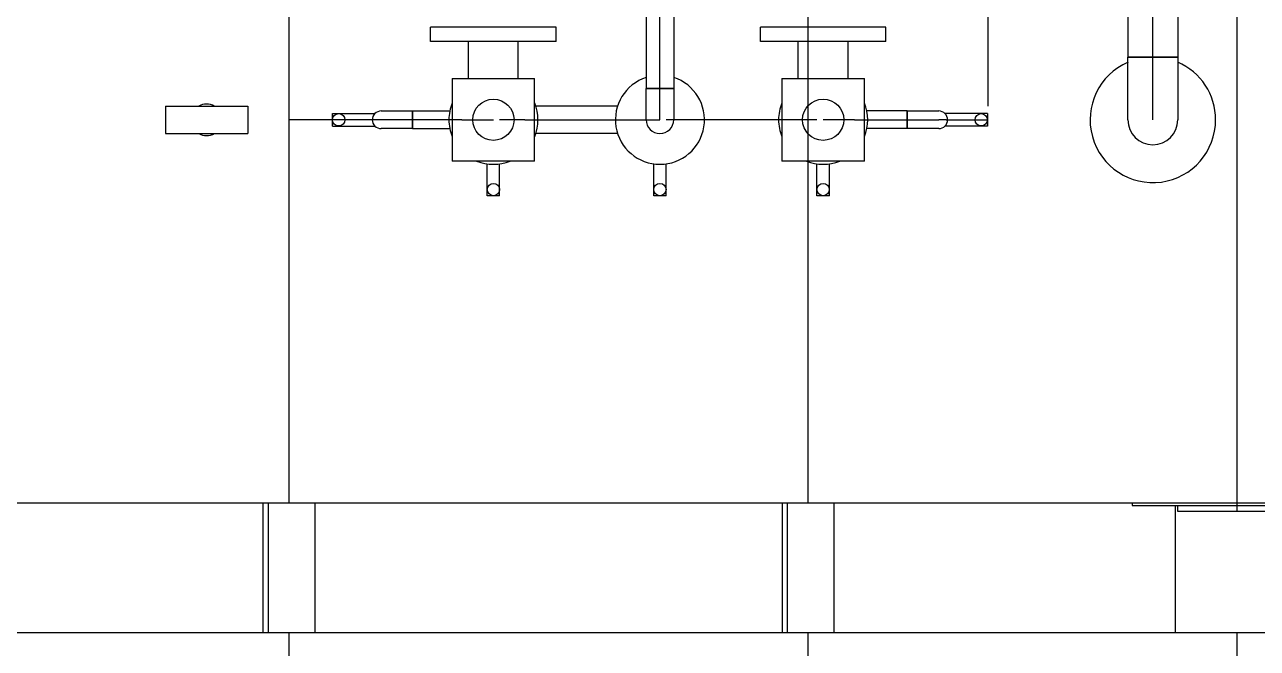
# Model space of a CAD drawing. Header units: inches. Extents: x 517790 to 538444, y 301815 to 302461.
# Drawn here: x 517893.59 to 517895.002, y 302338.991 to 302339.705 of the extents above; entities that cross this region are included whole.
import ezdxf

# ---------------------------------------------------------------- set-up
doc = ezdxf.new("R2010")
doc.units = ezdxf.units.IN
doc.header["$MEASUREMENT"] = 0
doc.layers.add('硅胶总平面底图 工艺装置区', color=253, linetype='Continuous')

msp = doc.modelspace()

# ---------------------------------------------------------------- linework, layer by layer
at = {"layer": '硅胶总平面底图 工艺装置区', "color": 253, "linetype": 'Continuous', "lineweight": -3}
for p, q in [((517894.3017, 302340.1149), (517894.3017, 302339.6324)), ((517894.3175, 302339.6324), (517894.3175, 302340.1149)), ((517894.3333, 302340.1149), (517894.3333, 302339.6324)), ((517893.8929, 302339.6324), (517893.8929, 302340.0007)), ((517894.8535, 302340.009), (517894.8535, 302339.6684)), ((517894.882, 302339.6684), (517894.882, 302340.009)), ((517894.9105, 302340.009), (517894.9105, 302339.6684)), ((517894.9783, 302340.0024), (517894.9783, 302339.1717)), ((517894.6932, 302339.6684), (517894.6932, 302339.9146)), ((517894.4874, 302339.1575), (517894.4874, 302339.7665)), ((517894.1268, 302339.7027), (517894.0549, 302339.7027)), ((517894.0549, 302339.6861), (517894.0549, 302339.7027)), ((517894.1987, 302339.7027), (517894.1268, 302339.7027)), ((517894.1987, 302339.6861), (517894.1987, 302339.7027)), ((517894.5044, 302339.7027), (517894.4325, 302339.7027)), ((517894.4325, 302339.6861), (517894.4325, 302339.7027)), ((517894.5763, 302339.7027), (517894.5044, 302339.7027)), ((517894.5763, 302339.6861), (517894.5763, 302339.7027)), ((517894.1268, 302339.6861), (517894.0549, 302339.6861)), ((517894.0983, 302339.6437), (517894.0983, 302339.6861)), ((517894.1987, 302339.6861), (517894.1268, 302339.6861)), ((517894.1553, 302339.6437), (517894.1553, 302339.6861)), ((517894.5044, 302339.6861), (517894.4325, 302339.6861)), ((517894.4759, 302339.6437), (517894.4759, 302339.6861)), ((517894.5763, 302339.6861), (517894.5044, 302339.6861)), ((517894.5329, 302339.6437), (517894.5329, 302339.6861)), ((517894.6932, 302339.6684), (517894.6932, 302339.6684)), ((517894.6932, 302339.6684), (517894.6932, 302339.6684)), ((517894.6932, 302339.6122), (517894.6932, 302339.6684)), ((517894.9105, 302339.6684), (517894.8535, 302339.6684)), ((517894.8535, 302339.6684), (517894.9105, 302339.6684)), ((517894.8535, 302339.5965), (517894.8535, 302339.6684)), ((517894.882, 302339.6684), (517894.882, 302339.6684)), ((517894.882, 302339.6684), (517894.882, 302339.6684)), ((517894.882, 302339.5965), (517894.882, 302339.6684)), ((517894.9105, 302339.6684), (517894.9105, 302339.5965)), ((517894.0796, 302339.6437), (517894.174, 302339.6437)), ((517894.0796, 302339.6437), (517894.0796, 302339.5493)), ((517894.174, 302339.5493), (517894.174, 302339.6437)), ((517894.4572, 302339.6437), (517894.5516, 302339.6437)), ((517894.4572, 302339.6437), (517894.4572, 302339.5493)), ((517894.5516, 302339.5493), (517894.5516, 302339.6437)), ((517893.8929, 302339.6324), (517893.8929, 302339.6324)), ((517893.8929, 302339.6324), (517893.8929, 302339.6324)), ((517893.8929, 302339.5965), (517893.8929, 302339.6324)), ((517894.3333, 302339.6324), (517894.3017, 302339.6324)), ((517894.3017, 302339.6324), (517894.3333, 302339.6324)), ((517894.3017, 302339.5965), (517894.3017, 302339.6324)), ((517894.3175, 302339.6324), (517894.3175, 302339.6324)), ((517894.3175, 302339.6324), (517894.3175, 302339.6324)), ((517894.3175, 302339.5965), (517894.3175, 302339.6324)), ((517894.3333, 302339.6324), (517894.3333, 302339.5965)), ((517893.7511, 302339.6122), (517893.7983, 302339.6122)), ((517893.7511, 302339.6122), (517893.7511, 302339.5808)), ((517893.7983, 302339.6122), (517893.8455, 302339.6122)), ((517893.8455, 302339.6122), (517893.8455, 302339.5808)), ((517893.9982, 302339.6066), (517894.0342, 302339.6066)), ((517894.0342, 302339.6066), (517894.0342, 302339.5864)), ((517894.0342, 302339.6066), (517894.0769, 302339.6066)), ((517894.0342, 302339.5864), (517894.0342, 302339.6066)), ((517894.269, 302339.6122), (517894.1753, 302339.6122)), ((517894.6008, 302339.6066), (517894.5544, 302339.6066)), ((517894.6008, 302339.5864), (517894.6008, 302339.6066)), ((517894.6008, 302339.6066), (517894.6008, 302339.5864)), ((517894.6008, 302339.6066), (517894.6368, 302339.6066)), ((517893.8929, 302339.1575), (517893.8929, 302339.5965)), ((517893.9289, 302339.5965), (517893.8929, 302339.5965)), ((517893.9288, 302339.5965), (517893.9289, 302339.5965)), ((517893.9289, 302339.5965), (517893.9289, 302339.5965)), ((517893.9982, 302339.5965), (517893.9289, 302339.5965)), ((517893.9425, 302339.5965), (517893.9425, 302339.6036)), ((517893.9425, 302339.6036), (517893.9911, 302339.6036)), ((517893.9425, 302339.5894), (517893.9425, 302339.5965)), ((517894.0342, 302339.5965), (517893.9982, 302339.5965)), ((517894.0759, 302339.5965), (517894.0342, 302339.5965)), ((517894.0342, 302339.5965), (517894.0342, 302339.5965)), ((517894.0342, 302339.5965), (517894.0342, 302339.5965)), ((517894.0908, 302339.5965), (517894.0759, 302339.5965)), ((517894.0908, 302339.5965), (517894.0909, 302339.5965)), ((517894.0909, 302339.5965), (517894.1268, 302339.5965)), ((517894.1628, 302339.5965), (517894.1339, 302339.5965)), ((517894.1628, 302339.5965), (517894.1778, 302339.5965)), ((517894.1628, 302339.5965), (517894.1628, 302339.5965)), ((517894.1778, 302339.5965), (517894.2665, 302339.5965)), ((517894.2665, 302339.5965), (517894.2815, 302339.5965)), ((517894.2815, 302339.5965), (517894.2815, 302339.5965)), ((517894.2816, 302339.5965), (517894.2815, 302339.5965)), ((517894.2815, 302339.5965), (517894.3175, 302339.5965)), ((517894.4973, 302339.5965), (517894.3246, 302339.5965)), ((517894.5404, 302339.5965), (517894.5044, 302339.5965)), ((517894.5404, 302339.5965), (517894.5554, 302339.5965)), ((517894.5404, 302339.5965), (517894.5404, 302339.5965)), ((517894.5554, 302339.5965), (517894.6008, 302339.5965)), ((517894.6008, 302339.5965), (517894.6008, 302339.5965)), ((517894.6008, 302339.5965), (517894.6008, 302339.5965)), ((517894.6008, 302339.5965), (517894.6368, 302339.5965)), ((517894.6453, 302339.5965), (517894.6368, 302339.5965)), ((517894.6925, 302339.6036), (517894.6439, 302339.6036)), ((517894.6453, 302339.5965), (517894.6932, 302339.5965)), ((517894.6453, 302339.5965), (517894.6453, 302339.5965)), ((517894.6925, 302339.6036), (517894.6925, 302339.5965)), ((517894.6925, 302339.5965), (517894.6925, 302339.5894)), ((517893.7511, 302339.5808), (517893.7983, 302339.5808)), ((517893.7983, 302339.5808), (517893.8455, 302339.5808)), ((517893.9425, 302339.5894), (517893.9911, 302339.5894)), ((517894.0342, 302339.5864), (517893.9982, 302339.5864)), ((517894.0342, 302339.5864), (517894.0769, 302339.5864)), ((517894.269, 302339.5807), (517894.1753, 302339.5807)), ((517894.6008, 302339.5864), (517894.5544, 302339.5864)), ((517894.6368, 302339.5864), (517894.6008, 302339.5864)), ((517894.6925, 302339.5894), (517894.6439, 302339.5894)), ((517894.174, 302339.5493), (517894.0796, 302339.5493)), ((517894.5516, 302339.5493), (517894.4572, 302339.5493)), ((517894.1197, 302339.5096), (517894.1197, 302339.546)), ((517894.1339, 302339.5096), (517894.1339, 302339.546)), ((517894.3104, 302339.5096), (517894.3104, 302339.546)), ((517894.3246, 302339.5096), (517894.3246, 302339.546)), ((517894.4973, 302339.5096), (517894.4973, 302339.546)), ((517894.5115, 302339.5096), (517894.5115, 302339.546)), ((517894.1268, 302339.5096), (517894.1197, 302339.5096)), ((517894.1339, 302339.5096), (517894.1268, 302339.5096)), ((517894.3175, 302339.5096), (517894.3104, 302339.5096)), ((517894.3246, 302339.5096), (517894.3175, 302339.5096)), ((517894.5044, 302339.5096), (517894.4973, 302339.5096)), ((517894.5115, 302339.5096), (517894.5044, 302339.5096)), ((517894.9783, 302339.1717), (517894.9783, 302339.1481)), ((517895.1652, 302339.1575), (517893.3263, 302339.1575)), ((517893.8632, 302339.0088), (517893.8632, 302339.1575)), ((517893.8688, 302339.1575), (517893.8688, 302339.0088)), ((517893.9226, 302339.0088), (517893.9226, 302339.1575)), ((517894.4577, 302339.0088), (517894.4577, 302339.1575)), ((517894.4633, 302339.1575), (517894.4633, 302339.0088)), ((517894.5172, 302339.0088), (517894.5172, 302339.1575)), ((517894.8584, 302339.1575), (517894.8584, 302339.1546)), ((517894.8584, 302339.1546), (517895.0944, 302339.1546)), ((517894.9075, 302339.1546), (517894.9075, 302339.0088)), ((517894.9103, 302339.1546), (517894.9103, 302339.1481)), ((517894.9103, 302339.1546), (517894.9103, 302339.1481)), ((517894.9103, 302339.1481), (517895.0425, 302339.1481)), ((517894.9103, 302339.1481), (517895.0425, 302339.1481)), ((517895.6627, 302339.0088), (517890.8483, 302339.0088)), ((517893.8929, 302338.938), (517893.8929, 302339.0088)), ((517894.4874, 302338.938), (517894.4874, 302339.0088)), ((517894.9783, 302339.0088), (517894.9783, 302338.938))]:
    msp.add_line(p, q, dxfattribs=at)
for centre, radius in [((517894.1268, 302339.5965), 0.0236), ((517894.5044, 302339.5965), 0.0236), ((517893.9496, 302339.5965), 0.00708), ((517894.6854, 302339.5965), 0.00708), ((517894.1268, 302339.5166), 0.00708), ((517894.3175, 302339.5166), 0.00708), ((517894.5044, 302339.5166), 0.00708)]:
    msp.add_circle(centre, radius, dxfattribs=at)
for centre, radius, start, end in [((517894.882, 302339.5965), 0.0719, 113.318, 0), ((517894.882, 302339.5965), 0.0719, 0, 66.682), ((517894.3175, 302339.5965), 0.051, 108.0238, 270), ((517894.3175, 302339.5965), 0.051, 270, 71.9762), ((517893.7983, 302339.5965), 0.018, 60.9287, 119.0713), ((517893.9982, 302339.5965), 0.0101, 90, 270), ((517893.9982, 302339.5965), 0.0101, 90, 270), ((517894.1268, 302339.5965), 0.051, 157.8735, 180), ((517894.1268, 302339.5965), 0.051, 337.8735, 22.1265), ((517894.5044, 302339.5965), 0.051, 157.8735, 180), ((517894.5044, 302339.5965), 0.051, 337.8735, 22.1265), ((517894.6368, 302339.5965), 0.0101, 0, 90), ((517894.6368, 302339.5965), 0.0101, 270, 90), ((517894.1268, 302339.5965), 0.051, 180, 202.1265), ((517894.3175, 302339.5965), 0.0158, 180, 0), ((517894.3175, 302339.5965), 0.0158, 180, 0), ((517894.5044, 302339.5965), 0.051, 180, 202.1265), ((517894.6368, 302339.5965), 0.0101, 270, 0), ((517894.882, 302339.5965), 0.0285, 180, 0), ((517894.882, 302339.5965), 0.0285, 180, 0), ((517893.7983, 302339.5965), 0.018, 240.9287, 299.0713), ((517894.1268, 302339.5965), 0.051, 247.8735, 292.1265), ((517894.5044, 302339.5965), 0.051, 247.8735, 292.1265)]:
    msp.add_arc(centre, radius, start, end, dxfattribs=at)

doc.saveas('drawing.dxf')
